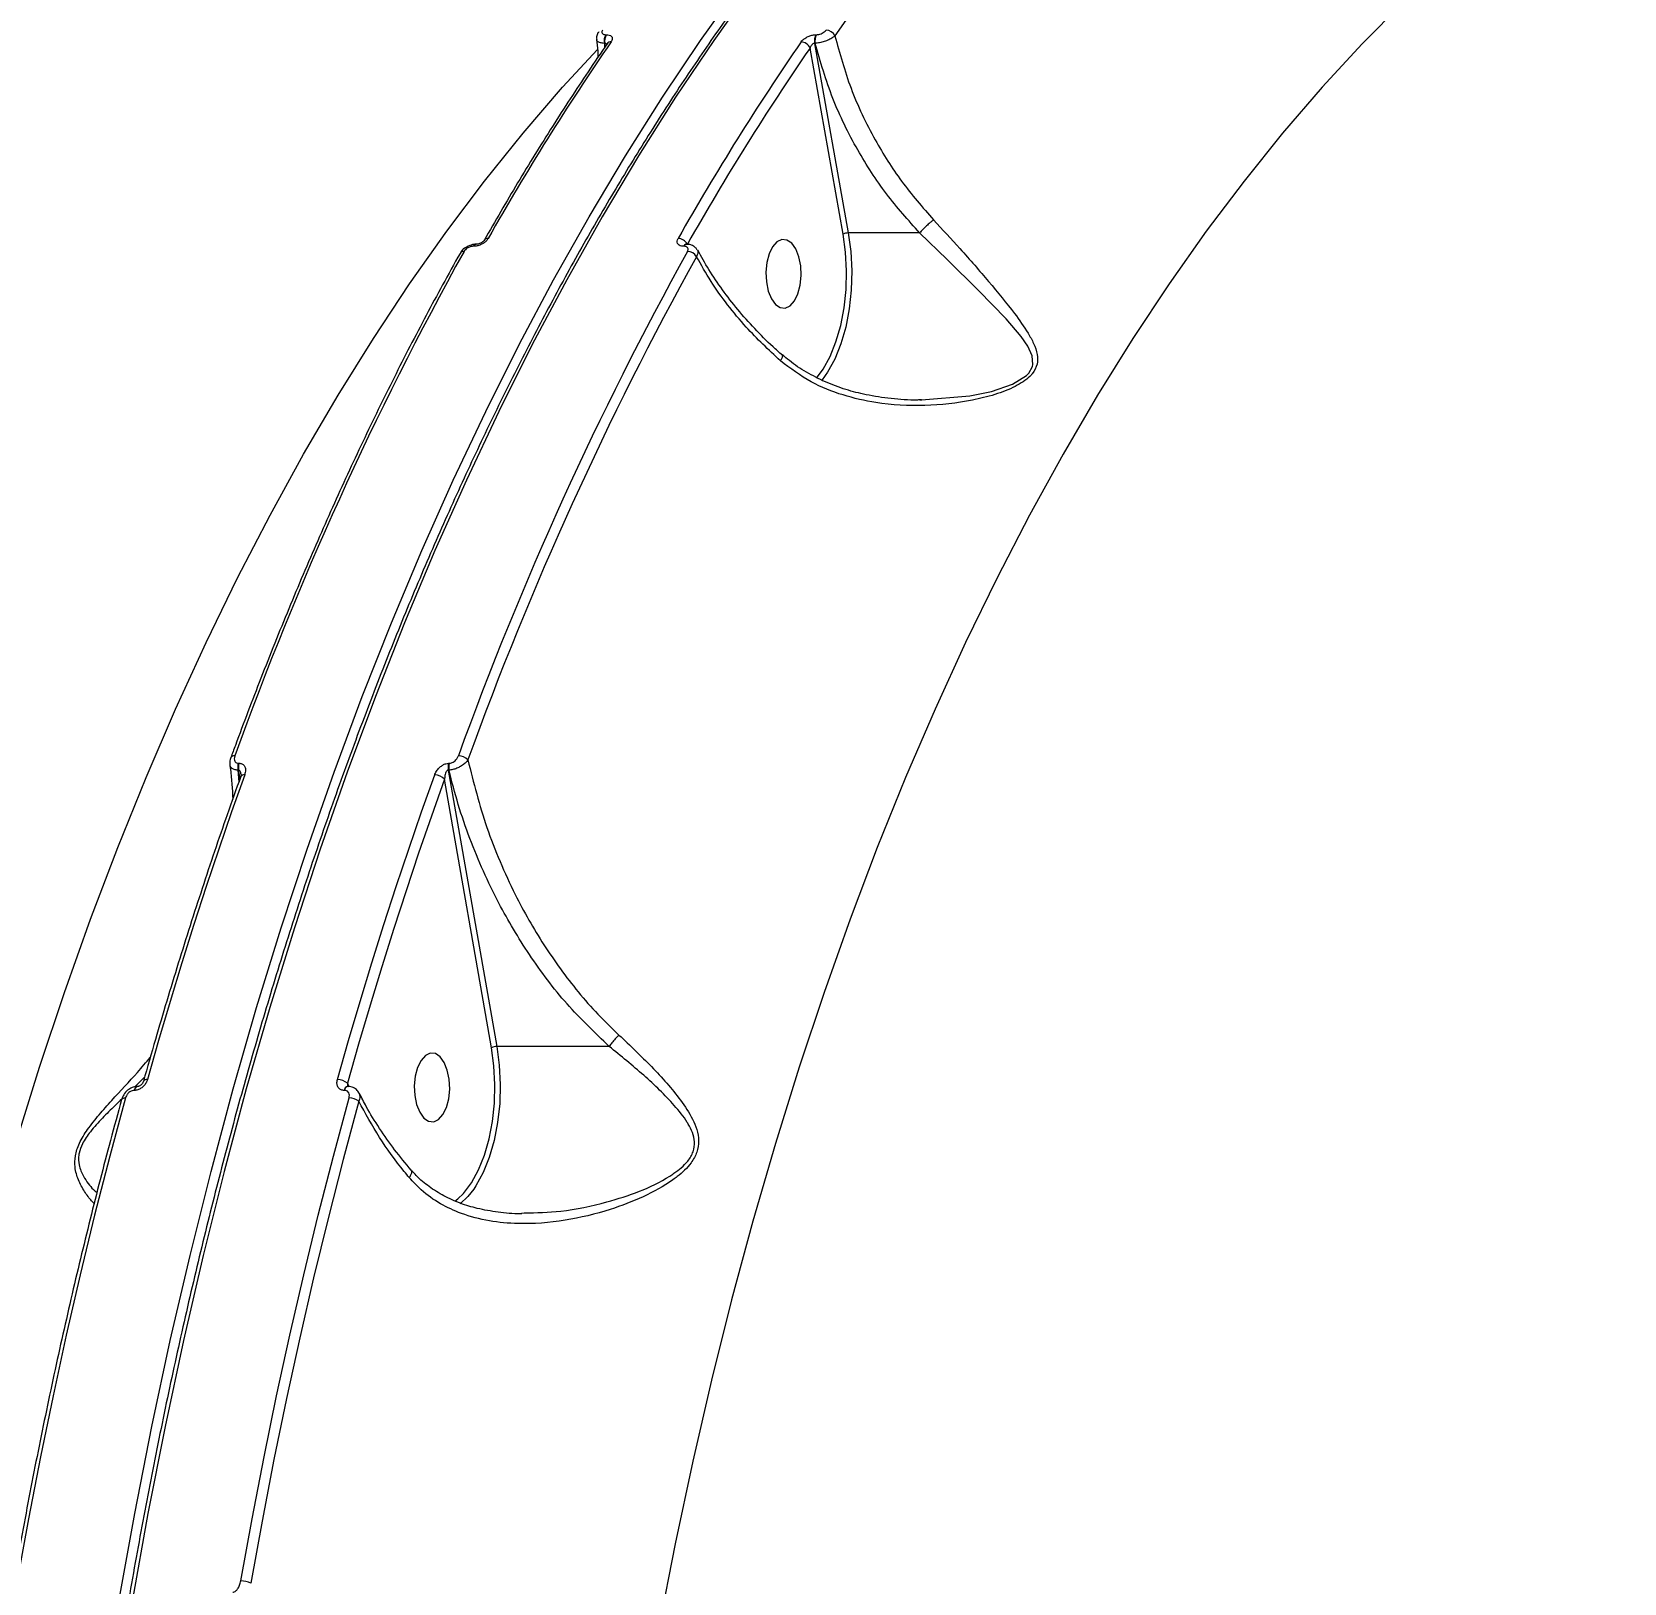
# Model space of a CAD drawing. Header units: millimetres. Extents: x -6028 to 5958, y -6064 to 4137.
# Drawn here: x -2485.7 to -2277.4, y 1498.9 to 1701.8 of the extents above; entities that cross this region are included whole.
import ezdxf

# ---------------------------------------------------------------- set-up
doc = ezdxf.new("R2010")
doc.units = ezdxf.units.MM
doc.layers.add('DIKOM_ОБЪЕКТ', color=7, linetype='Continuous')
doc.layers.add('DIKOM_РАЗМЕР_ОБЪЕКТА', color=7, linetype='Continuous')
doc.styles.add('style1', font='arial.ttf', dxfattribs={"width": 0.8})
doc.dimstyles.new('1-50', dxfattribs={"dimtxt": 300, "dimasz": 200, "dimexe": 100, "dimexo": 0, "dimgap": 100, "dimtad": 1, "dimtxsty": 'style1', "dimcen": 200, "dimclrd": 7, "dimclre": 7, "dimclrt": 7, "dimadec": 1, "dimazin": 2, "dimtfac": 1, "dimtmove": 0, "dimatfit": 2, "dimfxl": 0, "dimlwd": 25, "dimlwe": 18, "dimarcsym": 0})

# ---------------------------------------------------------------- blocks, each defined once
blk = doc.blocks.new('*D12')
at = {"layer": 'Defpoints', "color": 0, "transparency": 16777216}
for p in [(3056.58, 1987.9), (-4027.97, 676.5), (3056.58, -3714.77)]:
    blk.add_point(p, dxfattribs=at)
at = {"layer": 'DIKOM_РАЗМЕР_ОБЪЕКТА', "color": 7, "lineweight": 18, "transparency": 16777216}
for p, q in [((3056.58, 1987.9), (3056.58, -3814.77)), ((-4027.97, 676.5), (-4027.97, -3814.77))]:
    blk.add_line(p, q, dxfattribs=at)
at = {"layer": 'DIKOM_РАЗМЕР_ОБЪЕКТА', "color": 7, "lineweight": 25, "transparency": 16777216}
blk.add_line((-3827.97, -3714.77), (2856.58, -3714.77), dxfattribs=at)
at = {"layer": 'DIKOM_РАЗМЕР_ОБЪЕКТА', "color": 7, "transparency": 16777216}
for points in [[(-3827.97, -3681.44), (-3827.97, -3748.11), (-4027.97, -3714.77)], [(2856.58, -3681.44), (2856.58, -3748.11), (3056.58, -3714.77)]]:
    blk.add_solid(points, dxfattribs=at)
at = {"layer": 'DIKOM_РАЗМЕР_ОБЪЕКТА', "color": 7, "transparency": 16777216, "insert": (20, -3461.6), "char_height": 300, "attachment_point": 5, "style": 'style1'}
blk.add_mtext('7100', dxfattribs=at)

msp = doc.modelspace()

# ---------------------------------------------------------------- linework, layer by layer
at = {"layer": 'DIKOM_ОБЪЕКТ', "color": 7, "linetype": 'Continuous', "lineweight": 15}
for p, q in [((-2410.705, 1700.342), (-2410.773, 1700.342)), ((-2410.773, 1700.342), (-2410.754, 1699.787)), ((-2410.637, 1699.959), (-2410.705, 1700.342)), ((-2410.592, 1701.472), (-2410.524, 1701.472)), ((-2379.539, 1675.378), (-2383.868, 1699.73)), ((-2383.275, 1700.342), (-2378.867, 1675.541)), ((-2383.207, 1700.342), (-2383.275, 1700.342)), ((-2383.095, 1701.472), (-2383.026, 1701.472)), ((-2369.535, 1675.541), (-2378.867, 1675.541)), ((-2427.843, 1673.799), (-2427.89, 1673.799)), ((-2427.495, 1674.061), (-2427.542, 1674.061)), ((-2400.366, 1673.799), (-2400.413, 1673.799)), ((-2400.019, 1674.061), (-2400.066, 1674.061)), ((-2381.88, 1656.883), (-2382.386, 1656.216)), ((-2458.65, 1606.177), (-2458.562, 1606.177)), ((-2431.132, 1606.177), (-2431.044, 1606.177)), ((-2458.629, 1605.278), (-2458.717, 1605.278)), ((-2458.717, 1605.278), (-2458.6, 1603.707)), ((-2458.435, 1604.172), (-2458.629, 1605.278)), ((-2425.53, 1568.962), (-2431.69, 1604.082)), ((-2431.199, 1605.278), (-2424.858, 1569.123)), ((-2431.111, 1605.278), (-2431.199, 1605.278)), ((-2410.149, 1569.123), (-2424.858, 1569.123)), ((-2444.388, 1564.314), (-2444.193, 1563.868)), ((-2472.237, 1563.376), (-2472.265, 1563.376)), ((-2471.784, 1563.901), (-2471.812, 1563.901)), ((-2444.779, 1563.376), (-2444.808, 1563.376)), ((-2444.326, 1563.901), (-2444.354, 1563.901)), ((-2430.321, 1548.871), (-2429.926, 1549.195)), ((-2421.6, 1547.34), (-2421.258, 1547.356))]:
    msp.add_line(p, q, dxfattribs=at)
at = {"layer": 'DIKOM_ОБЪЕКТ', "color": 7, "linetype": 'Continuous', "lineweight": 15, "flags": 128}
for points in [[(-2474.277, 1496.54), (-2472.206, 1508.047), (-2469.964, 1519.432), (-2467.553, 1530.686), (-2464.975, 1541.8), (-2462.232, 1552.764), (-2459.326, 1563.568), (-2456.26, 1574.204), (-2453.036, 1584.663), (-2449.657, 1594.936), (-2446.126, 1605.015), (-2442.446, 1614.89), (-2438.62, 1624.553), (-2434.651, 1633.997), (-2430.542, 1643.214), (-2426.298, 1652.195), (-2421.921, 1660.933), (-2417.415, 1669.42), (-2412.785, 1677.651), (-2408.033, 1685.617), (-2403.164, 1693.311), (-2398.183, 1700.729), (-2393.092, 1707.862)], [(-2391.378, 1707.862), (-2396.468, 1700.729), (-2401.45, 1693.311), (-2406.319, 1685.617), (-2411.07, 1677.651), (-2415.701, 1669.42), (-2420.207, 1660.933), (-2424.583, 1652.195), (-2428.828, 1643.214), (-2432.936, 1633.997), (-2436.905, 1624.553), (-2440.731, 1614.89), (-2444.412, 1605.015), (-2447.943, 1594.936), (-2451.321, 1584.663), (-2454.545, 1574.204), (-2457.612, 1563.568), (-2460.518, 1552.764), (-2463.261, 1541.8), (-2465.839, 1530.686), (-2468.25, 1519.432), (-2470.492, 1508.047), (-2472.563, 1496.54)], [(-2306.325, 1705.622), (-2311.654, 1700.263), (-2316.896, 1694.592), (-2322.047, 1688.613), (-2327.101, 1682.332), (-2332.054, 1675.755), (-2336.902, 1668.887), (-2341.64, 1661.735), (-2346.263, 1654.306), (-2350.767, 1646.607), (-2355.148, 1638.645), (-2359.402, 1630.427), (-2363.525, 1621.96), (-2367.513, 1613.254), (-2371.363, 1604.316), (-2375.07, 1595.153), (-2378.631, 1585.776), (-2382.044, 1576.192), (-2385.305, 1566.41), (-2388.41, 1556.44), (-2391.358, 1546.291), (-2394.144, 1535.971), (-2396.767, 1525.492), (-2399.225, 1514.862), (-2401.514, 1504.091), (-2403.633, 1493.19)], [(-2487.756, 1556.44), (-2484.65, 1566.41), (-2481.39, 1576.192), (-2477.977, 1585.776), (-2474.416, 1595.153), (-2470.708, 1604.316), (-2466.859, 1613.254), (-2462.871, 1621.96), (-2458.748, 1630.427), (-2454.494, 1638.645), (-2450.112, 1646.607), (-2445.608, 1654.306), (-2440.985, 1661.735), (-2436.248, 1668.887), (-2431.4, 1675.755), (-2426.447, 1682.332), (-2421.392, 1688.613), (-2416.242, 1694.592), (-2411.678, 1699.552)], [(-2385.327, 1672.438), (-2385.735, 1673.445), (-2386.272, 1674.188), (-2386.896, 1674.607), (-2387.555, 1674.668), (-2388.196, 1674.366), (-2388.767, 1673.726), (-2389.222, 1672.799), (-2389.525, 1671.66), (-2389.65, 1670.402), (-2389.587, 1669.127), (-2389.342, 1667.938), (-2388.934, 1666.932), (-2388.397, 1666.189), (-2387.773, 1665.77), (-2387.114, 1665.709), (-2386.473, 1666.011), (-2385.902, 1666.651), (-2385.447, 1667.578), (-2385.144, 1668.717), (-2385.019, 1669.974), (-2385.082, 1671.249), (-2385.327, 1672.438)], [(-2383.018, 1656.559), (-2382.174, 1657.714), (-2381.255, 1659.387), (-2380.478, 1661.313), (-2379.861, 1663.446), (-2379.419, 1665.737), (-2379.162, 1668.132), (-2379.096, 1670.576), (-2379.223, 1673.01), (-2379.539, 1675.378)], [(-2378.867, 1675.541), (-2378.541, 1673.099), (-2378.41, 1670.588), (-2378.478, 1668.069), (-2378.743, 1665.599), (-2379.199, 1663.236), (-2379.835, 1661.036), (-2380.636, 1659.05), (-2381.584, 1657.324), (-2381.88, 1656.883)], [(-2369.294, 1653.692), (-2362.949, 1654.219), (-2360.124, 1654.822), (-2357.389, 1655.767), (-2355.553, 1656.913), (-2355.262, 1657.217), (-2354.783, 1658.074), (-2354.723, 1658.338), (-2354.815, 1659.471), (-2355.391, 1660.735), (-2356.247, 1661.98), (-2358.231, 1664.299), (-2361.832, 1668.021), (-2365.919, 1672.059), (-2369.532, 1675.541), (-2369.533, 1675.542), (-2369.533, 1675.542)], [(-2457.827, 1604.656), (-2459.543, 1599.827), (-2461.223, 1594.953), (-2462.868, 1590.033), (-2464.478, 1585.069), (-2466.052, 1580.062), (-2467.59, 1575.013), (-2469.091, 1569.923), (-2470.555, 1564.792)], [(-2445.697, 1564.792), (-2444.233, 1569.923), (-2442.732, 1575.013), (-2441.194, 1580.062), (-2439.62, 1585.069), (-2438.01, 1590.033), (-2436.365, 1594.953), (-2434.685, 1599.827), (-2432.969, 1604.656)], [(-2431.69, 1604.082), (-2433.402, 1599.265), (-2435.078, 1594.402), (-2436.719, 1589.494), (-2438.325, 1584.542), (-2439.895, 1579.547), (-2441.43, 1574.51), (-2442.927, 1569.432), (-2444.388, 1564.314)], [(-2429.926, 1549.195), (-2429.204, 1549.915), (-2428.164, 1551.297), (-2427.245, 1552.971), (-2426.468, 1554.897), (-2425.851, 1557.03), (-2425.409, 1559.321), (-2425.152, 1561.717), (-2425.087, 1564.16), (-2425.214, 1566.594), (-2425.53, 1568.962)], [(-2424.858, 1569.123), (-2424.531, 1566.681), (-2424.401, 1564.171), (-2424.469, 1561.651), (-2424.734, 1559.181), (-2425.189, 1556.818), (-2425.825, 1554.618), (-2426.627, 1552.632), (-2427.575, 1550.906), (-2427.871, 1550.465)], [(-2431.318, 1566.021), (-2431.726, 1567.027), (-2432.263, 1567.77), (-2432.886, 1568.189), (-2433.545, 1568.25), (-2434.186, 1567.948), (-2434.758, 1567.308), (-2435.213, 1566.381), (-2435.515, 1565.242), (-2435.64, 1563.985), (-2435.577, 1562.71), (-2435.332, 1561.521), (-2434.924, 1560.514), (-2434.387, 1559.771), (-2433.764, 1559.352), (-2433.105, 1559.291), (-2432.463, 1559.593), (-2431.892, 1560.233), (-2431.437, 1561.16), (-2431.135, 1562.299), (-2431.01, 1563.556), (-2431.072, 1564.831), (-2431.318, 1566.021)], [(-2473.415, 1562.404), (-2475.475, 1554.765), (-2477.454, 1547.046), (-2479.35, 1539.25), (-2481.164, 1531.379), (-2482.895, 1523.438), (-2484.541, 1515.43), (-2486.102, 1507.358), (-2487.577, 1499.225)], [(-2473.925, 1562.197), (-2473.92, 1562.211), (-2473.877, 1562.277), (-2473.802, 1562.331), (-2473.697, 1562.371), (-2473.567, 1562.395), (-2473.415, 1562.404)], [(-2458.331, 1499.225), (-2456.855, 1507.358), (-2455.294, 1515.43), (-2453.648, 1523.438), (-2451.918, 1531.379), (-2450.104, 1539.25), (-2448.207, 1547.046), (-2446.229, 1554.765), (-2444.169, 1562.404)], [(-2442.893, 1561.965), (-2444.949, 1554.344), (-2446.923, 1546.641), (-2448.816, 1538.862), (-2450.626, 1531.009), (-2452.352, 1523.086), (-2453.994, 1515.095), (-2455.552, 1507.041), (-2457.024, 1498.926)], [(-2427.871, 1550.465), (-2428.647, 1549.481), (-2429.623, 1548.544)]]:
    msp.add_lwpolyline(points, dxfattribs=at)
at = {"layer": 'DIKOM_ОБЪЕКТ', "color": 7, "linetype": 'Continuous', "lineweight": 15}
for centre, radius, start, end in [((-2178.822, 1562.874), 244.734, 130.98463, 145.54484), ((-2381.818, 1700.753), 1.33, 25.9594, 87.49712), ((-2127.061, 1505.663), 343.463, 145.43321, 150.49619), ((-2409.193, 1700.669), 1.613, 150.13472, 191.69698), ((-2409.125, 1700.669), 1.613, 150.13472, 191.69698), ((-2409.927, 1699.929), 0.605, 86.50479, 142.2306), ((-2102.203, 1505.663), 343.463, 145.43321, 150.49619), ((-2101.67, 1505.299), 342.694, 145.43348, 150.49574), ((-2385.086, 1699.207), 1.326, 23.23373, 87.68555), ((-2381.697, 1700.669), 1.612, 150.12648, 191.71701), ((-2381.628, 1700.669), 1.612, 150.12648, 191.71701), ((-2426.036, 1674.244), 0.57, 84.74383, 145.7203), ((-2401.166, 1673.4), 1.413, 28.38945, 88.38382), ((-2378.883, 1674.138), 1.403, 89.36605, 117.91121), ((-2031.497, 1452.604), 454.689, 150.98863, 160.13046), ((-2002.25, 1452.604), 454.689, 150.98863, 160.13046), ((-2429.184, 1672.55), 0.572, 84.85878, 145.67592), ((-2427.495, 1673.637), 0.427, 96.34473, 157.61474), ((-2427.449, 1673.637), 0.426, 95.77353, 157.65434), ((-2400.02, 1673.638), 0.425, 95.63663, 157.67326), ((-2399.969, 1673.635), 0.43, 97.45592, 157.49685), ((-2399.932, 1671.684), 1.437, 31.6271, 88.17929), ((-2001.958, 1452.411), 453.677, 150.98853, 160.13055), ((-2459.194, 1606.621), 0.527, 81.67355, 147.15712), ((-2456.936, 1605.597), 1.81, 161.31101, 190.1702), ((-2456.85, 1605.598), 1.808, 161.30031, 190.196), ((-2429.42, 1605.598), 1.808, 161.30031, 190.196), ((-2429.329, 1605.597), 1.811, 161.32404, 190.17226), ((-2429.89, 1605.391), 1.753, 43.90804, 89.38798), ((-2457.907, 1604.142), 0.52, 81.1295, 147.46769), ((-2432.975, 1602.93), 1.726, 41.88357, 89.81024), ((-2424.873, 1567.705), 1.418, 89.37217, 117.59336), ((-2470.648, 1564.29), 0.511, 79.51696, 144.87478), ((-2445.687, 1562.79), 2.002, 49.5454, 90.29668), ((-2471.671, 1563.321), 0.597, 103.90882, 174.73923), ((-2471.646, 1563.323), 0.593, 103.11565, 174.8752), ((-2444.219, 1563.324), 0.591, 102.56849, 174.95629), ((-2444.183, 1563.32), 0.599, 104.17084, 174.66893), ((-2444.172, 1560.32), 2.084, 52.15485, 89.91182), ((-2458.317, 1496.279), 2.946, 63.96382, 90.26502)]:
    msp.add_arc(centre, radius, start, end, dxfattribs=at)
for points, knots in [([(-2315.816, 1773.124), (-2316.374, 1772.886), (-2318.871, 1771.821), (-2323.268, 1769.62), (-2329.001, 1766.515), (-2334.685, 1763.084), (-2340.318, 1759.358), (-2345.897, 1755.332), (-2351.416, 1751.012), (-2356.872, 1746.399), (-2362.259, 1741.498), (-2367.576, 1736.313), (-2372.816, 1730.847), (-2377.976, 1725.104), (-2383.053, 1719.089), (-2388.042, 1712.807), (-2392.939, 1706.263), (-2397.742, 1699.46), (-2402.446, 1692.406), (-2407.048, 1685.104), (-2411.544, 1677.56), (-2415.932, 1669.781), (-2420.207, 1661.772), (-2424.367, 1653.538), (-2428.408, 1645.088), (-2432.328, 1636.425), (-2436.124, 1627.558), (-2439.792, 1618.493), (-2443.331, 1609.236), (-2446.737, 1599.795), (-2450.008, 1590.177), (-2453.142, 1580.389), (-2456.136, 1570.438), (-2458.988, 1560.331), (-2461.696, 1550.078), (-2464.258, 1539.684), (-2466.671, 1529.158), (-2468.935, 1518.508), (-2471.048, 1507.742), (-2473.007, 1496.867), (-2474.811, 1485.893), (-2476.46, 1474.827), (-2477.952, 1463.678), (-2479.285, 1452.453), (-2480.46, 1441.162), (-2481.474, 1429.813), (-2482.327, 1418.414), (-2483.019, 1406.974), (-2483.549, 1395.502), (-2483.914, 1384.006), (-2484.103, 1373.759), (-2484.129, 1367.346), (-2484.14, 1364.772)], [0, 0, 0, 0, 0.0058769, 0.0262677, 0.0466644, 0.0670671, 0.087475, 0.1078877, 0.128305, 0.1487259, 0.1691503, 0.1895772, 0.2100065, 0.2304373, 0.2508696, 0.2713031, 0.2917369, 0.3121714, 0.3326059, 0.3530406, 0.373475, 0.3939091, 0.4143428, 0.434776, 0.4552088, 0.4756411, 0.4960728, 0.5165039, 0.5369345, 0.5573646, 0.5777941, 0.5982232, 0.6186517, 0.6390796, 0.6595072, 0.6799343, 0.700361, 0.7207873, 0.7412133, 0.7616388, 0.7820641, 0.8024891, 0.8229139, 0.8433384, 0.8637627, 0.8841869, 0.9046108, 0.9250347, 0.9454584, 0.9658821, 0.9863057, 1, 1, 1, 1]), ([(-2411.508, 1701.843), (-2411.545, 1701.795), (-2411.691, 1701.611), (-2411.813, 1701.269), (-2411.787, 1700.979), (-2411.777, 1700.866)], [0, 0, 0, 0, 0.1750632, 0.6785609, 1, 1, 1, 1]), ([(-2411.007, 1702.082), (-2411.047, 1702.011), (-2411.127, 1701.868), (-2411.103, 1701.679), (-2410.971, 1701.543), (-2410.782, 1701.48), (-2410.641, 1701.474), (-2410.592, 1701.472)], [0, 0, 0, 0, 0.2287853, 0.457841, 0.6785224, 0.8883589, 1, 1, 1, 1]), ([(-2383.026, 1701.472), (-2382.93, 1701.479), (-2382.737, 1701.491), (-2382.423, 1701.59), (-2382.132, 1701.736), (-2381.901, 1701.908), (-2381.804, 1702.028), (-2381.76, 1702.082)], [0, 0, 0, 0, 0.20397167, 0.40804959, 0.61348484, 0.82652183, 1, 1, 1, 1]), ([(-2410.405, 1700.299), (-2411.239, 1699.082), (-2413.655, 1695.553), (-2417.578, 1689.517), (-2422.122, 1682.172), (-2425.053, 1677.088), (-2426.508, 1674.565)], [0, 0, 0, 0, 0.14990187, 0.43472259, 0.71954374, 1, 1, 1, 1]), ([(-2411.825, 1700.864), (-2411.753, 1700.347), (-2411.642, 1699.56), (-2411.623, 1698.786), (-2411.616, 1698.52)], [0, 0, 0, 0, 0.65695923, 1, 1, 1, 1]), ([(-2410.773, 1700.342), (-2410.871, 1700.349), (-2411.154, 1700.369), (-2411.522, 1700.485), (-2411.77, 1700.667), (-2411.767, 1700.818), (-2411.767, 1700.871)], [0, 0, 0, 0, 0.1700113, 0.4896892, 0.8233394, 1, 1, 1, 1]), ([(-2410.488, 1700.218), (-2410.496, 1700.234), (-2410.52, 1700.281), (-2410.578, 1700.314), (-2410.644, 1700.338), (-2410.68, 1700.34), (-2410.705, 1700.342)], [0, 0, 0, 0, 0.2060435, 0.6121212, 0.739081, 1, 1, 1, 1]), ([(-2410.524, 1701.472), (-2410.451, 1701.469), (-2410.237, 1701.461), (-2409.947, 1701.364), (-2409.745, 1701.153), (-2409.708, 1700.862), (-2409.83, 1700.642), (-2409.89, 1700.532)], [0, 0, 0, 0, 0.1083034, 0.3204138, 0.543056, 0.771563, 1, 1, 1, 1]), ([(-2410.405, 1700.298), (-2410.4, 1700.304), (-2410.395, 1700.311), (-2410.405, 1700.299), (-2410.406, 1700.299)], [0, 0, 0, 0, 0.9759722, 1, 1, 1, 1]), ([(-2385.032, 1700.532), (-2384.966, 1700.616), (-2384.816, 1700.803), (-2384.458, 1701.069), (-2384.012, 1701.293), (-2383.534, 1701.443), (-2383.241, 1701.463), (-2383.095, 1701.472)], [0, 0, 0, 0, 0.1741749, 0.3895976, 0.5958044, 0.797847, 1, 1, 1, 1]), ([(-2383.275, 1700.342), (-2383.315, 1700.338), (-2383.364, 1700.333), (-2383.464, 1700.293), (-2383.577, 1700.221), (-2383.711, 1700.074), (-2383.812, 1699.904), (-2383.85, 1699.785), (-2383.868, 1699.73)], [0, 0, 0, 0, 0.14459414, 0.17554972, 0.36257325, 0.57104222, 0.80471148, 1, 1, 1, 1]), ([(-2380.623, 1701.336), (-2380.716, 1701.253), (-2380.924, 1701.069), (-2381.407, 1700.799), (-2382, 1700.563), (-2382.633, 1700.394), (-2383.015, 1700.359), (-2383.207, 1700.342)], [0, 0, 0, 0, 0.1700438, 0.3808165, 0.5867114, 0.7931245, 1, 1, 1, 1]), ([(-2369.535, 1675.541), (-2371.021, 1677.205), (-2374.03, 1680.573), (-2377.846, 1686.523), (-2381.119, 1693.141), (-2382.505, 1697.919), (-2383.207, 1700.342)], [0, 0, 0, 0, 0.2328912, 0.4712976, 0.7319741, 1, 1, 1, 1]), ([(-2380.623, 1701.336), (-2379.989, 1699.035), (-2378.703, 1694.367), (-2375.634, 1687.968), (-2371.992, 1682.149), (-2369.151, 1678.902), (-2367.713, 1677.26)], [0, 0, 0, 0, 0.2625651, 0.5326654, 0.7636469, 1, 1, 1, 1]), ([(-2367.713, 1677.26), (-2366.545, 1675.995), (-2363.999, 1673.239), (-2360.414, 1669.107), (-2357.431, 1665.481), (-2355.55, 1662.838), (-2354.581, 1661.069), (-2354.108, 1659.722), (-2354.071, 1658.373), (-2354.552, 1657.387), (-2355.484, 1656.369), (-2357.089, 1655.336), (-2359.709, 1654.348), (-2363.664, 1653.367), (-2368.909, 1652.801), (-2374.629, 1653.113), (-2379.611, 1654.25), (-2383.925, 1655.926), (-2386.441, 1657.821), (-2387.748, 1658.806)], [0, 0, 0, 0, 0.0790184, 0.1721785, 0.2680574, 0.3287283, 0.3610583, 0.3938987, 0.4223306, 0.451319, 0.4599431, 0.4989924, 0.5446042, 0.5914338, 0.6876203, 0.78658, 0.8546765, 0.9244448, 1, 1, 1, 1]), ([(-2367.713, 1677.26), (-2367.761, 1677.223), (-2367.899, 1677.116), (-2368.208, 1676.859), (-2368.645, 1676.462), (-2369.136, 1675.98), (-2369.401, 1675.688), (-2369.533, 1675.542)], [0, 0, 0, 0, 0.0873192, 0.2536029, 0.5024293, 0.7512164, 1, 1, 1, 1]), ([(-2425.984, 1674.812), (-2426.063, 1674.698), (-2426.22, 1674.471), (-2426.614, 1674.167), (-2427.069, 1673.938), (-2427.5, 1673.816), (-2427.745, 1673.804), (-2427.843, 1673.799)], [0, 0, 0, 0, 0.2150336, 0.4299515, 0.6447068, 0.8592261, 1, 1, 1, 1]), ([(-2400.413, 1673.799), (-2400.505, 1673.804), (-2400.737, 1673.817), (-2401.03, 1673.938), (-2401.227, 1674.167), (-2401.277, 1674.471), (-2401.177, 1674.698), (-2401.126, 1674.812)], [0, 0, 0, 0, 0.1407416, 0.3552775, 0.5699925, 0.7849308, 1, 1, 1, 1]), ([(-2369.533, 1675.542), (-2369.533, 1675.541), (-2369.533, 1675.541), (-2369.534, 1675.541), (-2369.535, 1675.541), (-2369.535, 1675.541)], [0, 0, 0, 0, 0.388259, 0.900446, 1, 1, 1, 1]), ([(-2429.657, 1672.873), (-2430.421, 1671.498), (-2432.638, 1667.51), (-2436.222, 1660.733), (-2440.369, 1652.474), (-2444.394, 1643.995), (-2448.299, 1635.307), (-2452.079, 1626.414), (-2455.666, 1617.483), (-2458.157, 1610.937), (-2459.441, 1607.441), (-2459.637, 1606.907)], [0, 0, 0, 0, 0.06885137, 0.1996783, 0.3305052, 0.461328, 0.59214889, 0.72296517, 0.85377865, 0.97770378, 1, 1, 1, 1]), ([(-2427.541, 1674.061), (-2427.542, 1674.061), (-2427.757, 1674.09), (-2428.247, 1673.973), (-2428.936, 1673.665), (-2429.435, 1673.261), (-2429.591, 1672.949), (-2429.634, 1672.863)], [0, 0, 0, 0, 0.0006494, 0.2706217, 0.5683439, 0.8807772, 1, 1, 1, 1]), ([(-2427.89, 1673.799), (-2427.956, 1673.796), (-2428.121, 1673.787), (-2428.41, 1673.706), (-2428.714, 1673.552), (-2428.976, 1673.349), (-2429.081, 1673.196), (-2429.133, 1673.12)], [0, 0, 0, 0, 0.14232085, 0.35713822, 0.57159594, 0.78571885, 1, 1, 1, 1]), ([(-2426.51, 1674.562), (-2426.51, 1674.562), (-2426.511, 1674.559), (-2426.55, 1674.501), (-2426.638, 1674.411), (-2426.786, 1674.296), (-2426.983, 1674.186), (-2427.192, 1674.107), (-2427.379, 1674.065), (-2427.457, 1674.064), (-2427.493, 1674.063)], [0, 0, 0, 0, 0.0187015, 0.1420501, 0.2654541, 0.4099369, 0.568004, 0.7306664, 0.8740788, 1, 1, 1, 1]), ([(-2399.887, 1673.12), (-2399.853, 1673.196), (-2399.787, 1673.349), (-2399.821, 1673.552), (-2399.952, 1673.706), (-2400.148, 1673.787), (-2400.304, 1673.796), (-2400.366, 1673.799)], [0, 0, 0, 0, 0.2142914, 0.4284889, 0.6429304, 0.8577648, 1, 1, 1, 1]), ([(-2400.063, 1674.062), (-2400.087, 1674.063), (-2400.143, 1674.065), (-2400.143, 1674.066), (-2400.142, 1674.067)], [0, 0, 0, 0, 0.4407923, 1, 1, 1, 1]), ([(-2398.636, 1673.279), (-2398.697, 1673.394), (-2398.838, 1673.657), (-2399.24, 1673.912), (-2399.65, 1674.057), (-2399.923, 1674.044), (-2400.024, 1674.039)], [0, 0, 0, 0, 0.2287545, 0.5240235, 0.8250145, 1, 1, 1, 1]), ([(-2398.606, 1673.266), (-2398.602, 1673.262), (-2398.515, 1673.165), (-2398.517, 1672.876), (-2398.645, 1672.584), (-2398.709, 1672.438)], [0, 0, 0, 0, 0.0192513, 0.5093855, 1, 1, 1, 1]), ([(-2387.495, 1659.564), (-2387.905, 1659.921), (-2389.182, 1661.032), (-2391.139, 1663.025), (-2393.36, 1665.517), (-2395.36, 1668.1), (-2397.129, 1670.699), (-2398.093, 1672.442), (-2398.564, 1673.293)], [0, 0, 0, 0, 0.0863181, 0.2685903, 0.4523081, 0.6371293, 0.822595, 1, 1, 1, 1]), ([(-2387.748, 1658.806), (-2389.286, 1660.253), (-2391.791, 1662.61), (-2394.708, 1666.152), (-2396.919, 1669.235), (-2398.105, 1671.357), (-2398.709, 1672.438)], [0, 0, 0, 0, 0.3422204, 0.5572681, 0.7746039, 1, 1, 1, 1]), ([(-2387.535, 1659.526), (-2387.512, 1659.492), (-2387.462, 1659.419), (-2387.554, 1659.162), (-2387.672, 1658.935), (-2387.733, 1658.833), (-2387.748, 1658.806)], [0, 0, 0, 0, 0.3249889, 0.7217459, 0.92895, 1, 1, 1, 1]), ([(-2369.296, 1653.706), (-2369.466, 1653.699), (-2370.795, 1653.646), (-2373.229, 1653.835), (-2376.367, 1654.294), (-2379.247, 1655.029), (-2381.867, 1656.004), (-2384.337, 1657.285), (-2386.209, 1658.486), (-2387.164, 1659.354), (-2387.452, 1659.615)], [0, 0, 0, 0, 0.0258712, 0.2024585, 0.371628, 0.5109692, 0.6584616, 0.8023911, 0.9405371, 1, 1, 1, 1]), ([(-2369.503, 1653.701), (-2369.446, 1653.694), (-2369.377, 1653.684), (-2369.307, 1653.691), (-2369.294, 1653.692)], [0, 0, 0, 0, 0.8075097, 1, 1, 1, 1]), ([(-2459.623, 1606.905), (-2459.652, 1606.831), (-2459.768, 1606.539), (-2459.827, 1606.205), (-2459.759, 1605.975), (-2459.758, 1605.97)], [0, 0, 0, 0, 0.2460315, 0.9812227, 1, 1, 1, 1]), ([(-2459.768, 1605.972), (-2459.742, 1605.797), (-2459.525, 1604.291), (-2459.454, 1602.797), (-2459.391, 1601.478)], [0, 0, 0, 0, 0.1161393, 1, 1, 1, 1]), ([(-2458.717, 1605.278), (-2458.796, 1605.283), (-2459.054, 1605.302), (-2459.407, 1605.426), (-2459.691, 1605.663), (-2459.725, 1605.876), (-2459.74, 1605.977)], [0, 0, 0, 0, 0.1345507, 0.4430677, 0.7387147, 1, 1, 1, 1]), ([(-2459.118, 1607.143), (-2459.155, 1607.004), (-2459.221, 1606.758), (-2459.153, 1606.461), (-2459.003, 1606.269), (-2458.819, 1606.186), (-2458.69, 1606.179), (-2458.65, 1606.177)], [0, 0, 0, 0, 0.3025402, 0.5346647, 0.72541, 0.917069, 1, 1, 1, 1]), ([(-2458.562, 1606.177), (-2458.503, 1606.174), (-2458.299, 1606.164), (-2458.01, 1606.028), (-2457.773, 1605.715), (-2457.671, 1605.248), (-2457.772, 1604.865), (-2457.827, 1604.656)], [0, 0, 0, 0, 0.07964252, 0.27573815, 0.47075542, 0.710539, 1, 1, 1, 1]), ([(-2432.969, 1604.656), (-2432.959, 1604.684), (-2432.881, 1604.891), (-2432.681, 1605.247), (-2432.315, 1605.658), (-2431.925, 1605.948), (-2431.52, 1606.139), (-2431.262, 1606.165), (-2431.132, 1606.177)], [0, 0, 0, 0, 0.0392199, 0.2872203, 0.4951693, 0.6709985, 0.8353091, 1, 1, 1, 1]), ([(-2428.627, 1606.606), (-2428.645, 1606.581), (-2428.767, 1606.407), (-2429.061, 1606.105), (-2429.561, 1605.756), (-2430.082, 1605.502), (-2430.614, 1605.327), (-2430.944, 1605.294), (-2431.111, 1605.278)], [0, 0, 0, 0, 0.0391248, 0.2683269, 0.4664083, 0.6436428, 0.8199575, 1, 1, 1, 1]), ([(-2431.044, 1606.177), (-2430.96, 1606.185), (-2430.793, 1606.201), (-2430.532, 1606.324), (-2430.284, 1606.509), (-2430.055, 1606.768), (-2429.929, 1606.993), (-2429.879, 1607.124), (-2429.871, 1607.143)], [0, 0, 0, 0, 0.1673633, 0.3345013, 0.5091675, 0.7131085, 0.9577332, 1, 1, 1, 1]), ([(-2428.627, 1606.606), (-2427.882, 1603.642), (-2426.755, 1599.16), (-2424.471, 1593.319), (-2422.09, 1588.142), (-2418.789, 1582.326), (-2415.031, 1577.158), (-2411.653, 1573.293), (-2409.794, 1571.516), (-2408.865, 1570.627)], [0, 0, 0, 0, 0.22271476, 0.33673397, 0.45074763, 0.63100486, 0.81327794, 0.90664713, 1, 1, 1, 1]), ([(-2458.346, 1604.421), (-2458.94, 1602.76), (-2460.661, 1597.942), (-2463.407, 1589.832), (-2466.536, 1580.038), (-2469.074, 1571.602), (-2470.547, 1566.411), (-2471.066, 1564.584)], [0, 0, 0, 0, 0.12933, 0.3750686, 0.6208055, 0.8665365, 1, 1, 1, 1]), ([(-2458.302, 1604.713), (-2458.313, 1604.784), (-2458.336, 1604.937), (-2458.409, 1605.11), (-2458.494, 1605.22), (-2458.561, 1605.269), (-2458.609, 1605.275), (-2458.629, 1605.278)], [0, 0, 0, 0, 0.2910871, 0.634033, 0.7760049, 0.9058319, 1, 1, 1, 1]), ([(-2458.296, 1604.707), (-2458.294, 1604.699), (-2458.291, 1604.679), (-2458.297, 1604.55), (-2458.341, 1604.445), (-2458.352, 1604.419)], [0, 0, 0, 0, 0.3188967, 0.8320199, 1, 1, 1, 1]), ([(-2431.199, 1605.278), (-2431.222, 1605.275), (-2431.266, 1605.269), (-2431.354, 1605.211), (-2431.456, 1605.081), (-2431.558, 1604.852), (-2431.644, 1604.534), (-2431.68, 1604.265), (-2431.689, 1604.104), (-2431.69, 1604.082)], [0, 0, 0, 0, 0.0552831, 0.1098319, 0.2436872, 0.4175655, 0.6517951, 0.9518488, 1, 1, 1, 1]), ([(-2410.146, 1569.124), (-2412.033, 1570.931), (-2415.855, 1574.593), (-2420.637, 1581.001), (-2424.16, 1586.91), (-2426.649, 1592.038), (-2428.423, 1596.353), (-2429.948, 1600.772), (-2430.723, 1603.776), (-2431.111, 1605.278)], [0, 0, 0, 0, 0.18520732, 0.37522115, 0.55802642, 0.66727181, 0.77652098, 0.88825985, 1, 1, 1, 1]), ([(-2408.865, 1570.627), (-2407.413, 1569.255), (-2404.472, 1566.476), (-2401.256, 1562.841), (-2399.409, 1560.061), (-2398.647, 1558.265), (-2398.368, 1556.81), (-2398.594, 1555.284), (-2399.523, 1553.618), (-2400.737, 1552.48), (-2402.807, 1550.937), (-2405.706, 1549.371), (-2410.451, 1547.554), (-2415.964, 1546.224), (-2421.319, 1545.807), (-2425.873, 1546.225), (-2429.292, 1547.108), (-2432.277, 1548.499), (-2434.567, 1550.099), (-2435.785, 1551.416), (-2436.295, 1551.969)], [0, 0, 0, 0, 0.0952097, 0.1929577, 0.2448005, 0.2710694, 0.2981704, 0.3242902, 0.3503879, 0.391075, 0.4019425, 0.4719635, 0.5438088, 0.6393954, 0.73785, 0.7988541, 0.8613646, 0.9113738, 0.9628368, 1, 1, 1, 1]), ([(-2408.865, 1570.627), (-2408.914, 1570.579), (-2409.073, 1570.424), (-2409.389, 1570.089), (-2409.799, 1569.611), (-2410.03, 1569.286), (-2410.146, 1569.124)], [0, 0, 0, 0, 0.107441, 0.3494418, 0.6747246, 1, 1, 1, 1]), ([(-2421.258, 1547.356), (-2419.666, 1547.384), (-2416.043, 1547.447), (-2410.977, 1548.572), (-2406.174, 1550.081), (-2403.269, 1551.476), (-2401.176, 1552.851), (-2399.981, 1553.836), (-2399.069, 1555.338), (-2398.909, 1556.669), (-2399.216, 1557.884), (-2399.625, 1558.694), (-2400.361, 1559.909), (-2402.141, 1562.097), (-2405.53, 1565.383), (-2408.609, 1567.876), (-2410.149, 1569.123)], [0, 0, 0, 0, 0.1084071, 0.2467392, 0.3466584, 0.4462014, 0.4610792, 0.5155056, 0.5491809, 0.5827228, 0.6148775, 0.6472395, 0.6541125, 0.7260633, 0.862981, 1, 1, 1, 1]), ([(-2410.149, 1569.123), (-2410.148, 1569.123), (-2410.147, 1569.123), (-2410.147, 1569.124), (-2410.146, 1569.124), (-2410.146, 1569.124)], [0, 0, 0, 0, 0.4110313, 0.7676912, 1, 1, 1, 1]), ([(-2477.509, 1548.59), (-2477.622, 1548.698), (-2478.041, 1549.1), (-2478.791, 1550.138), (-2479.587, 1551.563), (-2480.068, 1553.133), (-2480.055, 1554.798), (-2479.487, 1556.536), (-2478.346, 1558.382), (-2476.86, 1560.228), (-2474.628, 1562.732), (-2472.284, 1565.211), (-2470.727, 1567.047), (-2470.176, 1567.696)], [0, 0, 0, 0, 0.0378312, 0.1413031, 0.2445881, 0.3356282, 0.4004551, 0.4662221, 0.5395728, 0.6257363, 0.7142344, 0.8989817, 1, 1, 1, 1]), ([(-2470.913, 1565.118), (-2471.033, 1564.998), (-2471.446, 1564.581), (-2471.915, 1564.138), (-2472.249, 1563.823)], [0, 0, 0, 0, 0.2884821, 1, 1, 1, 1]), ([(-2470.555, 1564.792), (-2470.603, 1564.657), (-2470.706, 1564.368), (-2471.002, 1563.966), (-2471.383, 1563.639), (-2471.813, 1563.419), (-2472.096, 1563.39), (-2472.237, 1563.376)], [0, 0, 0, 0, 0.18901052, 0.40450847, 0.60684497, 0.80337394, 1, 1, 1, 1]), ([(-2471.071, 1564.581), (-2471.078, 1564.555), (-2471.098, 1564.474), (-2471.188, 1564.309), (-2471.328, 1564.14), (-2471.477, 1564.017), (-2471.614, 1563.941), (-2471.717, 1563.906), (-2471.776, 1563.9), (-2471.782, 1563.901), (-2471.782, 1563.901)], [0, 0, 0, 0, 0.0966974, 0.2951847, 0.468334, 0.6152491, 0.7425954, 0.8572464, 0.9810588, 1, 1, 1, 1]), ([(-2444.808, 1563.376), (-2444.871, 1563.379), (-2445.08, 1563.39), (-2445.397, 1563.526), (-2445.668, 1563.844), (-2445.791, 1564.288), (-2445.729, 1564.624), (-2445.697, 1564.792)], [0, 0, 0, 0, 0.0931476, 0.3039022, 0.5302337, 0.7652013, 1, 1, 1, 1]), ([(-2444.388, 1564.314), (-2444.385, 1564.223), (-2444.379, 1564.06), (-2444.321, 1563.911), (-2444.295, 1563.845)], [0, 0, 0, 0, 0.55325404, 1, 1, 1, 1]), ([(-2473.925, 1562.197), (-2474.413, 1560.412), (-2475.83, 1555.235), (-2478.063, 1546.554), (-2480.576, 1536.117), (-2482.939, 1525.547), (-2485.15, 1514.856), (-2486.841, 1506.015), (-2487.78, 1500.73), (-2488.074, 1499.075)], [0, 0, 0, 0, 0.0879828, 0.2551498, 0.4223176, 0.5894815, 0.7566432, 0.9238008, 1, 1, 1, 1]), ([(-2473.872, 1562.269), (-2474.179, 1561.975), (-2475.018, 1561.173), (-2476.453, 1559.781), (-2477.937, 1558.141), (-2479.036, 1556.552), (-2479.425, 1555.48), (-2479.591, 1554.541), (-2479.529, 1553.405), (-2478.819, 1551.875), (-2477.953, 1550.686), (-2477.306, 1550.141), (-2477.144, 1550.005)], [0, 0, 0, 0, 0.07305831, 0.19956397, 0.32542397, 0.42657162, 0.50063896, 0.51525478, 0.60393066, 0.73310753, 0.93342507, 1, 1, 1, 1]), ([(-2471.814, 1563.885), (-2471.857, 1563.89), (-2472.104, 1563.916), (-2472.58, 1563.765), (-2473.177, 1563.41), (-2473.681, 1562.863), (-2473.831, 1562.409), (-2473.902, 1562.193)], [0, 0, 0, 0, 0.0467183, 0.2640266, 0.5018839, 0.7633302, 1, 1, 1, 1]), ([(-2472.265, 1563.376), (-2472.361, 1563.366), (-2472.553, 1563.347), (-2472.846, 1563.196), (-2473.108, 1562.972), (-2473.312, 1562.696), (-2473.382, 1562.496), (-2473.415, 1562.404)], [0, 0, 0, 0, 0.1951739, 0.3901233, 0.5932678, 0.8111297, 1, 1, 1, 1]), ([(-2444.169, 1562.404), (-2444.148, 1562.518), (-2444.106, 1562.748), (-2444.191, 1563.052), (-2444.376, 1563.272), (-2444.594, 1563.366), (-2444.737, 1563.374), (-2444.779, 1563.376)], [0, 0, 0, 0, 0.23366171, 0.46732776, 0.69556585, 0.90871942, 1, 1, 1, 1]), ([(-2442.881, 1563.004), (-2442.896, 1563.049), (-2442.978, 1563.285), (-2443.335, 1563.611), (-2443.833, 1563.879), (-2444.191, 1563.877), (-2444.33, 1563.876)], [0, 0, 0, 0, 0.0805486, 0.4166328, 0.7743728, 1, 1, 1, 1]), ([(-2442.862, 1563.004), (-2442.81, 1562.852), (-2442.703, 1562.542), (-2442.829, 1562.159), (-2442.893, 1561.965)], [0, 0, 0, 0, 0.4930016, 1, 1, 1, 1]), ([(-2436.035, 1552.931), (-2436.775, 1553.826), (-2438.266, 1555.627), (-2440.215, 1558.417), (-2441.761, 1560.89), (-2442.537, 1562.43), (-2442.833, 1563.016)], [0, 0, 0, 0, 0.2735422, 0.5505786, 0.828799, 1, 1, 1, 1]), ([(-2436.295, 1551.969), (-2436.52, 1552.242), (-2437.929, 1553.958), (-2440.347, 1557.267), (-2442.033, 1560.379), (-2442.893, 1561.965)], [0, 0, 0, 0, 0.0849838, 0.5334673, 1, 1, 1, 1]), ([(-2436.295, 1551.969), (-2436.281, 1551.989), (-2436.169, 1552.15), (-2436.011, 1552.445), (-2435.933, 1552.768), (-2436.017, 1552.877), (-2436.054, 1552.924)], [0, 0, 0, 0, 0.0464845, 0.3750557, 0.7286623, 1, 1, 1, 1]), ([(-2421.592, 1547.241), (-2421.649, 1547.239), (-2422.693, 1547.206), (-2424.652, 1547.415), (-2427.278, 1547.867), (-2429.646, 1548.582), (-2431.77, 1549.523), (-2433.704, 1550.747), (-2435.125, 1551.893), (-2435.802, 1552.714), (-2436.006, 1552.962)], [0, 0, 0, 0, 0.0102687, 0.1881868, 0.358797, 0.5021451, 0.652949, 0.7995451, 0.939461, 1, 1, 1, 1]), ([(-2459.392, 1497.751), (-2459.322, 1497.76), (-2459.184, 1497.778), (-2458.957, 1497.924), (-2458.702, 1498.206), (-2458.461, 1498.662), (-2458.376, 1499.031), (-2458.331, 1499.225)], [0, 0, 0, 0, 0.1189921, 0.2374038, 0.4123132, 0.691026, 1, 1, 1, 1])]:
    msp.add_open_spline(points, degree=3, knots=knots, dxfattribs=at)

# ---------------------------------------------------------------- dimensions: what is measured, and where the dimension line sits
at = {"layer": 'DIKOM_РАЗМЕР_ОБЪЕКТА'}
dim = msp.add_linear_dim(base=(3056.575, -3714.774), p1=(-4027.972, 676.501), p2=(3056.575, 1987.897), text='7100', dimstyle='1-50', dxfattribs=at)
dim.commit()
dim.dimension.update_dxf_attribs({"geometry": '*D12', "text_midpoint": (20, -3714.774), "dimtype": 160})

doc.saveas('drawing.dxf')
